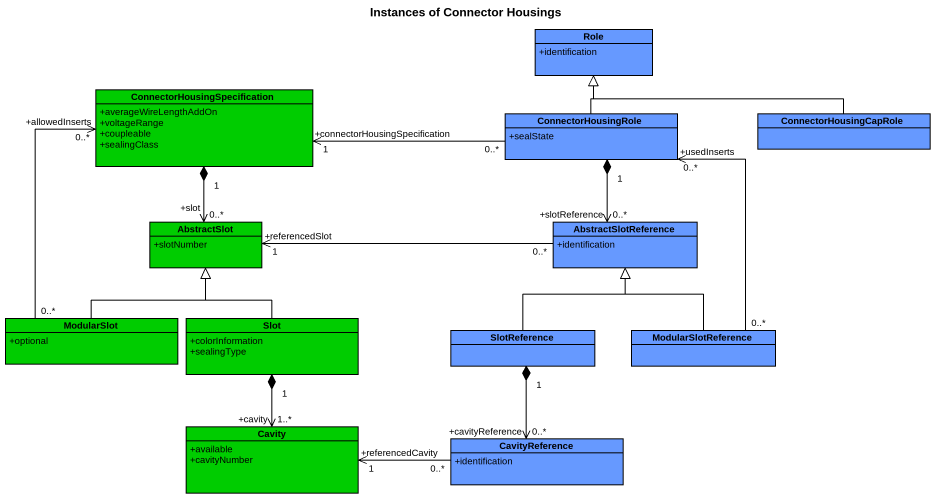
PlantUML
@startuml
title Instances of Connector Housings
hide circle
hide empty members
skinparam classAttributeIconSize 0
class Role #6699FF {
  +identification
}
class "ConnectorHousingSpecification" as ConnectorHousingSpecificatio #00CC00 {
  +averageWireLengthAddOn
  +voltageRange
  +coupleable
  +sealingClass
}
class ConnectorHousingRole #6699FF {
  +sealState
}
class ConnectorHousingCapRole #6699FF
class AbstractSlot #00CC00 {
  +slotNumber
}
class AbstractSlotReference #6699FF {
  +identification
}
class ModularSlot #00CC00 {
  +optional
}
class Slot #00CC00 {
  +colorInformation
  +sealingType
}
class SlotReference #6699FF
class ModularSlotReference #6699FF
class Cavity #00CC00 {
  +available
  +cavityNumber
}
class CavityReference #6699FF {
  +identification
}
ConnectorHousingSpecificatio "1" *--> "+slot\n0..*" AbstractSlot
ConnectorHousingRole -up-|> Role
ConnectorHousingRole "0..*" -left-> "+connectorHousingSpecification\n1" ConnectorHousingSpecificatio
ConnectorHousingRole "1" *--> "+slotReference\n0..*" AbstractSlotReference
ConnectorHousingCapRole -left-|> Role
AbstractSlotReference "0..*" -left-> "+referencedSlot\n1" AbstractSlot
ModularSlot "0..*" -up-> "+allowedInserts\n0..*" ConnectorHousingSpecificatio
ModularSlot -up-|> AbstractSlot
Slot -up-|> AbstractSlot
Slot "1" *--> "+cavity\n1..*" Cavity
SlotReference -up-|> AbstractSlotReference
SlotReference "1" *--> "+cavityReference\n0..*" CavityReference
ModularSlotReference "0..*" -up-> "+usedInserts\n0..*" ConnectorHousingRole
ModularSlotReference -up-|> AbstractSlotReference
CavityReference "0..*" -left-> "+referencedCavity\n1" Cavity
@enduml
